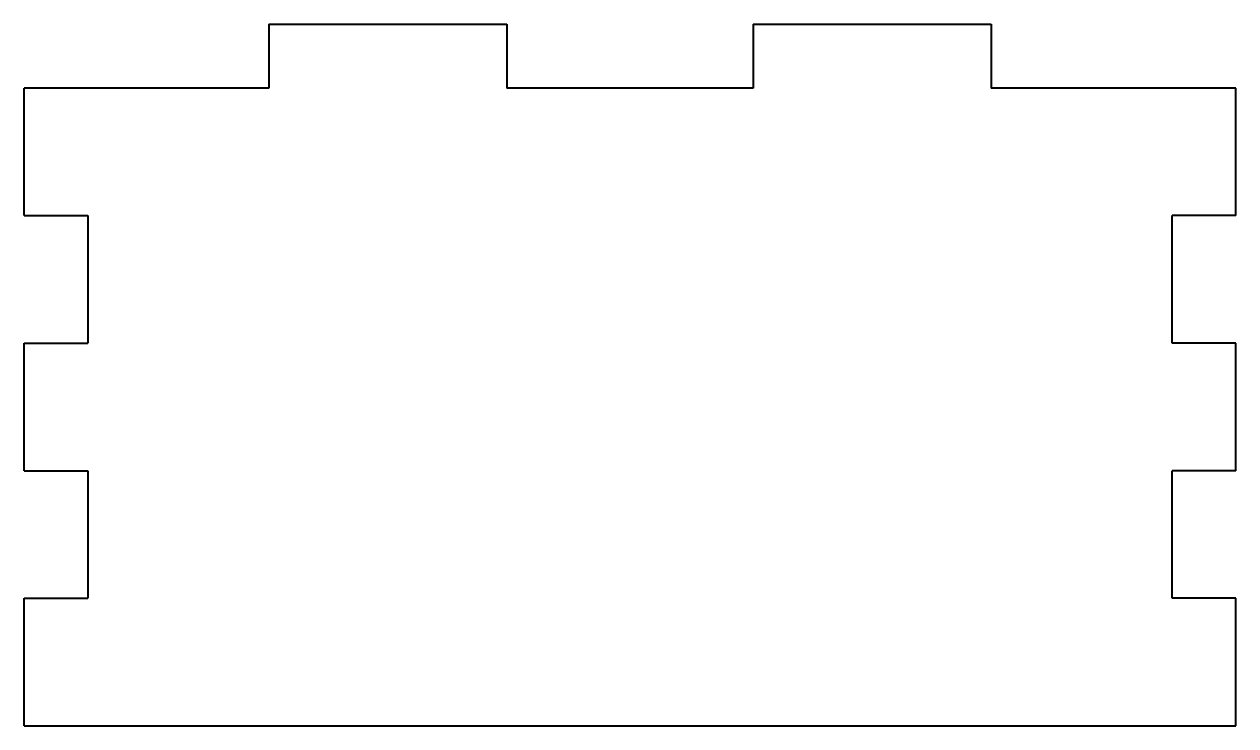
# Model space of a CAD drawing. Header units: inches. Extents: x -2.36 to -0.12, y -1.3 to 0.
import ezdxf

# ---------------------------------------------------------------- set-up
doc = ezdxf.new("R2010")
doc.units = ezdxf.units.IN
doc.header["$MEASUREMENT"] = 0
doc.layers.add('Visible', color=7, linetype='Continuous', lineweight=40)

msp = doc.modelspace()

# ---------------------------------------------------------------- linework, layer by layer
at = {"layer": 'Visible'}
for p, q in [((-1.9094, 0), (-1.4685, 0)), ((-1.9094, 0), (-1.9094, -0.1181)), ((-1.4685, 0), (-1.4685, -0.1181)), ((-1.0118, 0), (-0.5709, 0)), ((-1.0118, 0), (-1.0118, -0.1181)), ((-0.5709, 0), (-0.5709, -0.1181)), ((-1.9094, -0.1181), (-2.3622, -0.1181)), ((-2.3622, -0.3543), (-2.3622, -0.1181)), ((-1.0118, -0.1181), (-1.4685, -0.1181)), ((-0.1181, -0.1181), (-0.5709, -0.1181)), ((-0.1181, -0.3543), (-0.1181, -0.1181)), ((-2.3622, -0.3543), (-2.2441, -0.3543)), ((-2.2441, -0.3543), (-2.2441, -0.5906)), ((-0.2362, -0.5906), (-0.2362, -0.3543)), ((-0.1181, -0.3543), (-0.2362, -0.3543)), ((-2.3622, -0.8268), (-2.3622, -0.5906)), ((-2.3622, -0.5906), (-2.2441, -0.5906)), ((-0.1181, -0.5906), (-0.2362, -0.5906)), ((-0.1181, -0.8268), (-0.1181, -0.5906)), ((-2.3622, -0.8268), (-2.2441, -0.8268)), ((-2.2441, -0.8268), (-2.2441, -1.063)), ((-0.2362, -1.063), (-0.2362, -0.8268)), ((-0.1181, -0.8268), (-0.2362, -0.8268)), ((-2.3622, -1.063), (-2.2441, -1.063)), ((-2.3622, -1.2992), (-2.3622, -1.063)), ((-0.1181, -1.063), (-0.2362, -1.063)), ((-0.1181, -1.2992), (-0.1181, -1.063)), ((-2.3622, -1.2992), (-0.1181, -1.2992))]:
    msp.add_line(p, q, dxfattribs=at)

doc.saveas('drawing.dxf')
